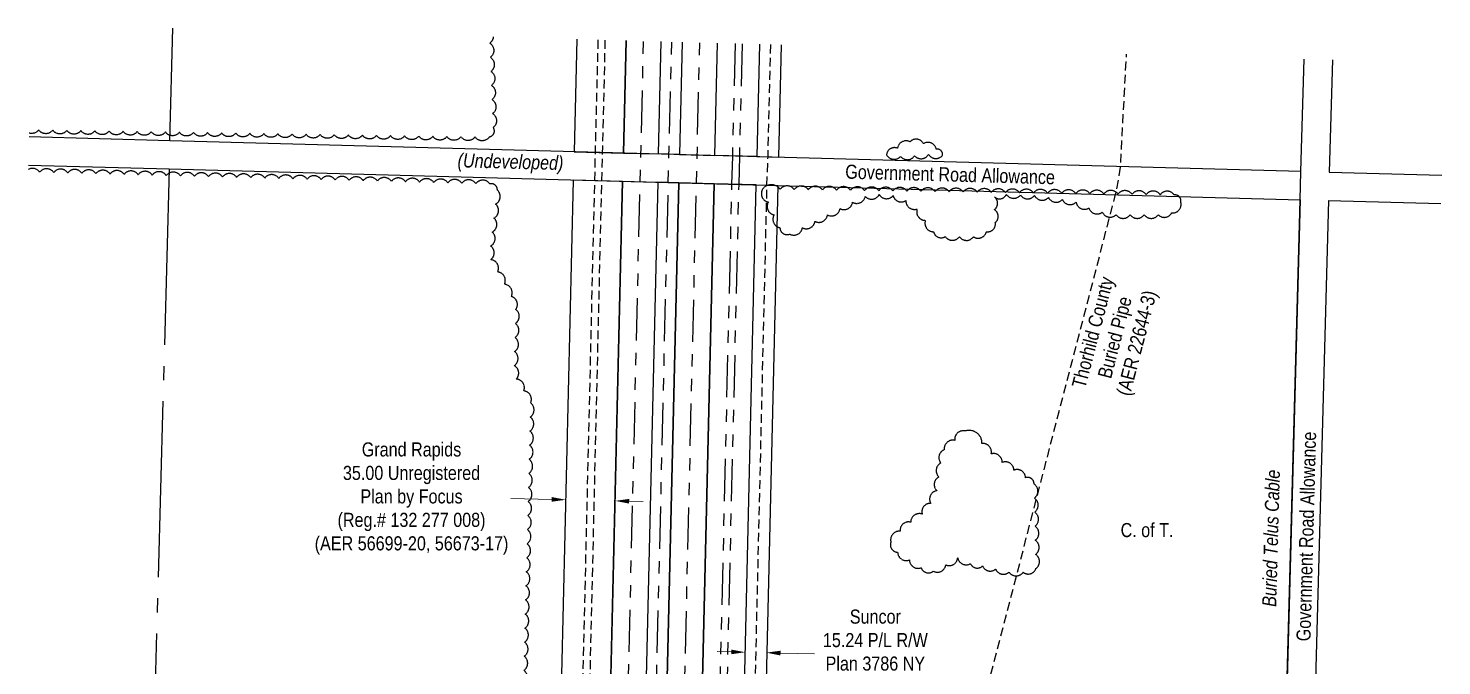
# Model space of a CAD drawing. Extents: x 372328 to 380224, y 6027017 to 6031608.
# Drawn here: x 375646 to 376649, y 6027602 to 6028055 of the extents above; entities that cross this region are included whole.
import ezdxf
from ezdxf.enums import TextEntityAlignment as Align

# ---------------------------------------------------------------- set-up
doc = ezdxf.new("R2010")
doc.units = 0
doc.header["$LTSCALE"] = 5
doc.header["$PDSIZE"] = 0.5
for name, pattern in [('0', [1, 1, 0]), ('foc-DRILLPATH', [14.75, 6, -1.75, 1.75, -1.75, 1.75, -1.75]), ('foc-QUARTERLINE', [33, 25, -3, 2, -3]), ('UG_PIPE', [1.875, 1.25, -0.625])]:
    doc.linetypes.add(name, pattern=pattern)
doc.layers.get('Defpoints').update_dxf_attribs({"color": 9})
for name, color, linetype in [('AS-PIPE-UG', 44, 'UG_PIPE'), ('AS-PIPE-UG-T', 44, 'Continuous'), ('AS-TELUS', 224, 'foc-TEL'), ('F-RW', 190, 'Continuous'), ('L-ROAD-T', 7, 'Continuous'), ('L-SEC', 7, 'Continuous'), ('L-SECQ', 8, 'foc-QUARTERLINE'), ('L-TITLEDB-T', 4, 'Continuous'), ('P-PDRILLPATH', 12, 'foc-DRILLPATH'), ('P-PROPOSED-T', 10, 'Continuous'), ('T-BUSH', 110, '0')]:
    doc.layers.add(name, color=color, linetype=linetype)
doc.layers.add('F-RW-T', color=190, linetype='Continuous', lineweight=9)
doc.layers.add('T-TEXT', color=48, linetype='Continuous', lineweight=18)
doc.styles.add('80CG', font='ARIALN.TTF', dxfattribs={"height": 10})
doc.styles.add('80L', font='ARIALN.TTF', dxfattribs={"height": 10})
doc.styles.add('80LS', font='ARIALNI.TTF', dxfattribs={"height": 10})
doc.styles.add('foc-LtypeFont', font='ARIALN.TTF', dxfattribs={"height": 7.35})
doc.linetypes.add('foc-TEL', pattern='A,2,-1,["T",foc-LtypeFont,S=0.2,R=0,X=-0.425,Y=-0.75],-1.24,8', length=12.24)
doc.linetypes.add('foc-TEL-NOLINE', pattern='A,0,-2,["T",foc-LtypeFont,S=0.2,R=0,X=-0.425,Y=-0.75],-10.24', length=12.24)
doc.dimstyles.new('Compass 5 000', dxfattribs={"dimscale": 5, "dimtxt": 9, "dimasz": 2, "dimexe": 0.2, "dimexo": 0.0625, "dimgap": 0.5, "dimtad": 0, "dimtih": 1, "dimtoh": 1, "dimzin": 0, "dimdsep": 46, "dimtxsty": '80CG', "dimcen": 0.1, "dimse1": 1, "dimse2": 1, "dimclrd": 256, "dimclrt": 256, "dimaunit": 1, "dimadec": 4, "dimazin": 0, "dimtfac": 0.06, "dimtofl": 0, "dimtmove": 0, "dimatfit": 1, "dimfxl": 0.2, "dimtolj": 1, "dimtzin": 0, "dimlwd": -1, "dimarcsym": 0})

# ---------------------------------------------------------------- blocks, each defined once
blk = doc.blocks.new('*D426')
at = {"layer": 'Defpoints', "color": 0, "transparency": 16777216}
for p in [(376128.5, 6027769.6), (376158.5, 6027768.9), (376148.7, 6027350.6)]:
    blk.add_point(p, dxfattribs=at)
at = {"layer": 'P-PROPOSED-T', "color": 240, "transparency": 16777216}
for p, q in [((376108.7, 6027351.5), (376098.7, 6027351.7)), ((376158.7, 6027350.3), (376186.5, 6027349.7))]:
    blk.add_line(p, q, dxfattribs=at)
for points in [[(376108.8, 6027353.2), (376108.7, 6027349.8), (376118.7, 6027351.3)], [(376158.7, 6027352), (376158.7, 6027348.7), (376148.7, 6027350.6)]]:
    blk.add_solid(points, dxfattribs=at)
at = {"layer": 'P-PROPOSED-T', "color": 240, "transparency": 16777216, "insert": (376258.3, 6027349.7), "char_height": 10, "attachment_point": 5, "style": '80CG'}
blk.add_mtext('\\A1;Inter Pipeline (Corridor) Inc.\\PInter Pipeline Polaris Inc.\\P30.00 P/L R/W\\PPlan 022 2115\\P(AER 33527-1)\\P(AER 33528-2)', dxfattribs=at)
blk = doc.blocks.new('*D427')
at = {"layer": 'Defpoints', "color": 0, "transparency": 16777216}
for p in [(376156.8, 6027693.8), (376171.8, 6027693.4), (376169.8, 6027611.3)]:
    blk.add_point(p, dxfattribs=at)
at = {"layer": 'F-RW-T', "transparency": 16777216}
for p, q in [((376144.8, 6027611.8), (376134.8, 6027612.1)), ((376179.8, 6027611), (376204, 6027610.4))]:
    blk.add_line(p, q, dxfattribs=at)
for points in [[(376144.9, 6027613.5), (376144.8, 6027610.2), (376154.8, 6027611.6)], [(376179.9, 6027612.7), (376179.8, 6027609.3), (376169.8, 6027611.3)]]:
    blk.add_solid(points, dxfattribs=at)
at = {"layer": 'F-RW-T', "transparency": 16777216, "insert": (376247.2, 6027610.4), "char_height": 10, "width": 482.032, "attachment_point": 5, "style": '80CG'}
blk.add_mtext('\\A1;Suncor\\P15.24 P/L R/W\\PPlan 3786 NY\\P(AER 3907-143)', dxfattribs=at)
blk = doc.blocks.new('*D430')
at = {"layer": 'Defpoints', "color": 0, "transparency": 16777216}
for p in [(376027.4, 6027719.9), (376026, 6027659), (376060.9, 6027658.2)]:
    blk.add_point(p, dxfattribs=at)
at = {"layer": 'F-RW-T', "transparency": 16777216}
for p, q in [((376017.4, 6027720.1), (375988.4, 6027720.8)), ((376072.4, 6027718.8), (376082.4, 6027718.6))]:
    blk.add_line(p, q, dxfattribs=at)
for points in [[(376017.4, 6027721.8), (376017.3, 6027718.5), (376027.4, 6027719.9)], [(376072.4, 6027720.5), (376072.3, 6027717.2), (376062.4, 6027719.1)]]:
    blk.add_solid(points, dxfattribs=at)
at = {"layer": 'F-RW-T', "transparency": 16777216, "insert": (375917.8, 6027720.8), "char_height": 10, "attachment_point": 5, "style": '80CG'}
blk.add_mtext('\\A1;Grand Rapids\\P35.00 Unregistered\\PPlan by Focus\\P(Reg.# 132 277 008)\\P(AER 56699-20, 56673-17)', dxfattribs=at)

msp = doc.modelspace()

# ---------------------------------------------------------------- linework, layer by layer
at = {"layer": 'AS-PIPE-UG', "flags": 128}
for points in [[(376050.198, 6028046.503), (376047.709, 6027946.534), (376028.816, 6027142.579), (376026.223, 6027022.833)], [(376055.195, 6028046.379), (376052.706, 6027946.413), (376033.813, 6027142.467), (376031.22, 6027022.701)], [(376172.644, 6028043.193), (376170.748, 6027963.384), (376170.007, 6027943.285), (376151.128, 6027139.919), (376149.533, 6027066.239), (376150.85, 6027019.548)], [(376303.339, 6027496.17), (376418.613, 6027939.943), (376421.314, 6027956.406), (376425.546, 6028036.342)]]:
    msp.add_lwpolyline(points, dxfattribs=at)
at = {"layer": 'AS-TELUS', "linetype": 'foc-TEL-NOLINE', "flags": 128}
msp.add_lwpolyline([(376524.312, 6027029.703), (376548.917, 6027932.939), (376549.465, 6027953.042), (376551.641, 6028032.913)], dxfattribs=at)
at = {"layer": 'F-RW', "flags": 128}
for points in [[(376035.209, 6028046.957), (376033.321, 6027967.089), (376068.298, 6027966.152), (376070.185, 6028046.006)], [(376070.185, 6028046.006), (376068.298, 6027966.152), (376093.281, 6027965.471), (376095.168, 6028045.326)], [(376110.068, 6028044.921), (376108.17, 6027965.066), (376093.281, 6027965.471), (376095.168, 6028045.326)], [(376110.068, 6028044.921), (376108.17, 6027965.066), (376133.153, 6027964.385), (376135.05, 6028044.242)], [(376165.03, 6028043.426), (376163.132, 6027963.568), (376133.153, 6027964.385), (376135.05, 6028044.242)], [(376165.03, 6028043.426), (376163.132, 6027963.568), (376178.602, 6027963.147), (376180.499, 6028043.007)], [(376011.233, 6027023.228), (376013.825, 6027142.918), (376023.283, 6027545.406), (376032.72, 6027946.984), (376032.721, 6027947.003), (376067.696, 6027946.05), (376058.262, 6027544.584), (376048.805, 6027142.128), (376046.21, 6027022.306)], [(376046.21, 6027022.306), (376048.805, 6027142.128), (376067.696, 6027946.05), (376092.679, 6027945.369), (376073.79, 6027141.564), (376071.194, 6027021.648)], [(376086.184, 6027021.253), (376088.784, 6027141.327), (376107.669, 6027944.961), (376092.679, 6027945.369), (376073.79, 6027141.564), (376071.194, 6027021.648)], [(376111.168, 6027020.594), (376113.77, 6027140.763), (376132.652, 6027944.28), (376107.669, 6027944.961), (376088.784, 6027141.327), (376086.184, 6027021.253)], [(376141.148, 6027019.804), (376143.752, 6027140.086), (376162.631, 6027943.464), (376132.652, 6027944.28), (376113.77, 6027140.763), (376111.168, 6027020.594)], [(376143.464, 6027019.743), (376142.153, 6027066.215), (376143.752, 6027140.086), (376162.631, 6027943.464), (376177.861, 6027943.049), (376158.985, 6027139.305), (376158.782, 6027130.432), (376157.393, 6027066.265), (376158.716, 6027019.354)]]:
    msp.add_lwpolyline(points, dxfattribs=at)
at = {"layer": 'L-SEC', "flags": 128}
for points in [[(376549.465, 6027953.042), (376551.641, 6028032.913)], [(376571.744, 6028032.367), (376569.569, 6027952.535)], [(375746.189, 6027974.929), (375646.251, 6027977.631)], [(376549.465, 6027953.042), (375746.189, 6027974.929)], [(375645.711, 6027957.527), (375745.644, 6027954.825)], [(375745.644, 6027954.825), (376548.917, 6027932.939)], [(376569.569, 6027952.535), (376649.412, 6027950.52)], [(376548.917, 6027932.939), (376527.049, 6027129.545)], [(376569.021, 6027932.431), (376547.153, 6027129.014)], [(376569.021, 6027932.431), (376648.864, 6027930.416)]]:
    msp.add_lwpolyline(points, dxfattribs=at)
at = {"layer": 'L-SECQ', "flags": 128}
for points in [[(375746.189, 6027974.929), (375748.354, 6028054.757)], [(375745.644, 6027954.825), (375724.855, 6027180.819)]]:
    msp.add_lwpolyline(points, dxfattribs=at)
at = {"layer": 'P-PDRILLPATH', "flags": 128}
for points in [[(376058.702, 6027021.977), (376061.3, 6027141.947), (376070.75, 6027544.078), (376080.183, 6027945.513), (376082.582, 6028045.501)], [(376078.689, 6027021.45), (376081.288, 6027141.496), (376090.738, 6027543.608), (376100.171, 6027945.044), (376102.57, 6028045.021)], [(376098.676, 6027020.923), (376101.277, 6027141.045), (376110.726, 6027543.138), (376120.159, 6027944.574), (376122.558, 6028044.541)], [(376147.54, 6028043.842), (376145.643, 6027963.994), (376145.142, 6027943.887), (376135.709, 6027542.453), (376126.254, 6027140.104), (376123.659, 6027020.265)], [(376152.537, 6028043.723), (376150.64, 6027963.872), (376150.139, 6027943.766), (376140.706, 6027542.336), (376131.251, 6027139.991), (376128.656, 6027020.133)]]:
    msp.add_lwpolyline(points, dxfattribs=at)
at = {"layer": 'T-BUSH', "flags": 128}
for points in [[(375975.812, 6028048.572, -0.21683645), (375973.417, 6028044.121, -0.52056705), (375973.808, 6028034.132, -0.52056705), (375974.199, 6028024.143, -0.52056705), (375974.59, 6028014.153, -0.52056705), (375974.981, 6028004.164, -0.52056705), (375975.372, 6027994.175, -0.52056705), (375975.763, 6027984.186, -0.52056705), (375972.887, 6027977.39, -0.52056705), (375962.891, 6027977.552, -0.52056705), (375952.896, 6027977.714, -0.52056705), (375942.9, 6027977.876, -0.52056705), (375932.905, 6027978.038, -0.52056705), (375922.909, 6027978.2, -0.52056705), (375912.914, 6027978.362, -0.52056705), (375902.918, 6027978.524, -0.52056705), (375892.923, 6027978.686, -0.52056705), (375882.927, 6027978.848, -0.52056705), (375872.932, 6027979.01, -0.52056705), (375862.936, 6027979.172, -0.52056705), (375852.941, 6027979.334, -0.52056705), (375842.945, 6027979.496, -0.52056705), (375832.95, 6027979.658, -0.52056705), (375822.955, 6027979.82, -0.52056705), (375812.959, 6027979.982, -0.52056705), (375802.964, 6027980.144, -0.52056705), (375792.968, 6027980.306, -0.52056705), (375782.973, 6027980.468, -0.52056705), (375772.977, 6027980.63, -0.52056705), (375762.982, 6027980.792, -0.52056705), (375752.986, 6027980.954, -0.52056705), (375742.991, 6027981.116, -0.52056705), (375732.995, 6027981.278, -0.52056705), (375723, 6027981.44, -0.52056705), (375713.004, 6027981.602, -0.52056705), (375703.009, 6027981.765, -0.52056705), (375693.013, 6027981.927, -0.52056705), (375683.018, 6027982.089, -0.52056705), (375673.022, 6027982.251, -0.52056705), (375663.027, 6027982.413, -0.52056705), (375653.031, 6027982.575, -0.31963631), (375646.323, 6027980.315, -0.31963631)], [(375886.644, 6027151.682, 0.52056705), (375894.47, 6027157.902, 0.52056705), (375902.296, 6027164.122, 0.52056705), (375910.122, 6027170.342, 0.52056705), (375917.948, 6027176.562, 0.52056705), (375925.774, 6027182.782, 0.52056705), (375933.6, 6027189.002, 0.52056705), (375940.874, 6027195.687, 0.52056705), (375945.683, 6027204.452, 0.52056705), (375950.491, 6027213.216, 0.52056705), (375958.798, 6027218.395, 0.52056705), (375967.678, 6027222.986, 0.52056705), (375972.557, 6027231.179, 0.52056705), (375976.192, 6027240.492, 0.52056705), (375979.735, 6027249.83, 0.52056705), (375981.551, 6027259.661, 0.52056705), (375983.367, 6027269.491, 0.52056705), (375985.183, 6027279.322, 0.52056705), (375986.998, 6027289.152, 0.52056705), (375988.204, 6027299.072, 0.52056705), (375989.262, 6027309.012, 0.52056705), (375990.32, 6027318.953, 0.52056705), (375990.762, 6027328.934, 0.52056705), (375991.014, 6027338.928, 0.52056705), (375991.266, 6027348.921, 0.52056705), (375991.518, 6027358.915, 0.52056705), (375991.77, 6027368.908, 0.52056705), (375992.022, 6027378.902, 0.52056705), (375992.274, 6027388.896, 0.52056705), (375992.526, 6027398.889, 0.52056705), (375992.778, 6027408.883, 0.52056705), (375993.03, 6027418.877, 0.52056705), (375993.282, 6027428.87, 0.52056705), (375993.534, 6027438.864, 0.52056705), (375993.786, 6027448.857, 0.52056705), (375994.038, 6027458.851, 0.52056705), (375994.29, 6027468.845, 0.52056705), (375994.542, 6027478.838, 0.52056705), (375994.794, 6027488.832, 0.52056705), (375995.046, 6027498.826, 0.52056705), (375995.298, 6027508.819, 0.52056705), (375995.549, 6027518.813, 0.52056705), (375995.801, 6027528.806, 0.52056705), (375996.053, 6027538.8, 0.52056705), (375996.305, 6027548.794, 0.52056705), (375996.557, 6027558.787, 0.52056705), (375996.809, 6027568.781, 0.52056705), (375997.061, 6027578.775, 0.52056705), (375997.313, 6027588.768, 0.52056705), (375997.565, 6027598.762, 0.52056705), (375997.817, 6027608.755, 0.52056705), (375998.069, 6027618.749, 0.52056705), (375998.321, 6027628.743, 0.52056705), (375998.573, 6027638.736, 0.52056705), (375998.825, 6027648.73, 0.52056705), (375999.077, 6027658.724, 0.52056705), (375999.329, 6027668.717, 0.52056705), (375999.581, 6027678.711, 0.52056705), (375999.833, 6027688.704, 0.52056705), (376000.085, 6027698.698, 0.52056705), (376000.337, 6027708.692, 0.52056705), (376000.589, 6027718.685, 0.52056705), (376000.841, 6027728.679, 0.52056705), (376001.093, 6027738.673, 0.52056705), (376001.345, 6027748.666, 0.52056705), (376001.597, 6027758.66, 0.52056705), (376001.849, 6027768.653, 0.52056705), (376002.101, 6027778.647, 0.52056705), (376002.353, 6027788.641, 0.52056705), (375997.512, 6027797.208, 0.52056705), (375992.106, 6027805.618, 0.52056705), (375990.705, 6027815.139, 0.52056705), (375990.998, 6027825.132, 0.52056705), (375991.291, 6027835.124, 0.52056705), (375991.584, 6027845.117, 0.52056705), (375991.877, 6027855.109, 0.52056705), (375988.676, 6027864.247, 0.52056705), (375983.805, 6027872.977, 0.52056705), (375978.934, 6027881.707, 0.52056705), (375974.063, 6027890.437, 0.52056705), (375973.959, 6027900.106, 0.52056705), (375975.156, 6027910.031, 0.52056705), (375976.352, 6027919.956, 0.52056705), (375977.549, 6027929.881, 0.52056705), (375978.745, 6027939.806, 0.52056705), (375973.497, 6027944.165, 0.52056705), (375963.504, 6027944.427, 0.52056705), (375953.51, 6027944.688, 0.52056705), (375943.517, 6027944.95, 0.52056705), (375933.524, 6027945.211, 0.52056705), (375923.53, 6027945.473, 0.52056705), (375913.537, 6027945.734, 0.52056705), (375903.543, 6027945.996, 0.52056705), (375893.55, 6027946.257, 0.52056705), (375883.557, 6027946.519, 0.52056705), (375873.563, 6027946.78, 0.52056705), (375863.57, 6027947.042, 0.52056705), (375853.576, 6027947.303, 0.52056705), (375843.583, 6027947.565, 0.52056705), (375833.59, 6027947.826, 0.52056705), (375823.596, 6027948.088, 0.52056705), (375813.603, 6027948.349, 0.52056705), (375803.61, 6027948.61, 0.52056705), (375793.616, 6027948.872, 0.52056705), (375783.623, 6027949.133, 0.52056705), (375773.629, 6027949.395, 0.52056705), (375763.636, 6027949.656, 0.52056705), (375753.643, 6027949.918, 0.52056705), (375743.649, 6027950.179, 0.52056705), (375733.656, 6027950.441, 0.52056705), (375723.663, 6027950.702, 0.52056705), (375713.669, 6027950.964, 0.52056705), (375703.676, 6027951.225, 0.52056705), (375693.682, 6027951.487, 0.52056705), (375683.689, 6027951.748, 0.52056705), (375673.696, 6027952.01, 0.52056705), (375663.702, 6027952.271, 0.52056705), (375653.709, 6027952.533, 0.3931518), (375645.63, 6027954.483, 0.3931518)]]:
    msp.add_lwpolyline(points, format="xyb", dxfattribs=at)
for points in [[(376255.182, 6027964.802, 0.52056705), (376265.13, 6027963.807, 0.52056705), (376275.042, 6027964.2, 0.52056705), (376284.947, 6027965.207, 0.52056705), (376294.923, 6027964.551, 0.52056705), (376290.487, 6027968.875, 0.52056705), (376281.356, 6027972.834, 0.52056705), (376271.792, 6027974.122, 0.52056705), (376262.925, 6027969.506, 0.52056705)], [(376167.079, 6027940.438, 0.52056705), (376171.194, 6027931.327, 0.52056705), (376175.308, 6027922.216, 0.52056705), (376179.423, 6027913.106, 0.52056705), (376186.456, 6027908.544, 0.52056705), (376195.364, 6027913.079, 0.52056705), (376204.273, 6027917.615, 0.52056705), (376213.182, 6027922.15, 0.52056705), (376222.091, 6027926.685, 0.52056705), (376230.999, 6027931.221, 0.52056705), (376240.04, 6027935.335, 0.52056705), (376249.947, 6027936.668, 0.52056705), (376259.837, 6027935.928, 0.52056705), (376268.865, 6027932.386, 0.52056705), (376276.864, 6027926.389, 0.52056705), (376282.767, 6027918.342, 0.52056705), (376288.588, 6027910.215, 0.52056705), (376296.869, 6027906.825, 0.52056705), (376306.865, 6027906.74, 0.52056705), (376316.862, 6027906.655, 0.52056705), (376326.066, 6027910.269, 0.52056705), (376332.378, 6027916.72, 0.52056705), (376331.67, 6027925.955, 0.52056705), (376331.69, 6027935.076, 0.52056705), (376340.235, 6027936.773, 0.52056705), (376350.224, 6027936.382, 0.52056705), (376360.213, 6027935.985, 0.52056705), (376370.106, 6027934.546, 0.52056705), (376379.998, 6027933.108, 0.52056705), (376389.75, 6027931.188, 0.52056705), (376398.852, 6027927.055, 0.52056705), (376408.361, 6027924.148, 0.52056705), (376418.163, 6027922.33, 0.52056705), (376428.16, 6027922.33, 0.52056705), (376438.156, 6027922.33, 0.52056705), (376448.153, 6027922.33, 0.52056705), (376457.565, 6027923.616, 0.52056705), (376464.126, 6027931.158, 0.52056705), (376459.49, 6027936.367, 0.52056705), (376449.494, 6027936.508, 0.52056705), (376439.498, 6027936.649, 0.52056705), (376429.503, 6027936.79, 0.52056705), (376419.507, 6027936.931, 0.52056705), (376409.511, 6027937.072, 0.52056705), (376399.515, 6027937.213, 0.52056705), (376389.519, 6027937.354, 0.52056705), (376379.524, 6027937.495, 0.52056705), (376369.528, 6027937.636, 0.52056705), (376359.532, 6027937.777, 0.52056705), (376349.536, 6027937.918, 0.52056705), (376339.54, 6027938.059, 0.52056705), (376329.545, 6027938.199, 0.52056705), (376319.549, 6027938.34, 0.52056705), (376309.553, 6027938.481, 0.52056705), (376299.557, 6027938.622, 0.52056705), (376289.561, 6027938.763, 0.52056705), (376279.566, 6027938.904, 0.52056705), (376269.57, 6027939.045, 0.52056705), (376259.574, 6027939.186, 0.52056705), (376249.578, 6027939.327, 0.52056705), (376239.582, 6027939.468, 0.52056705), (376229.587, 6027939.609, 0.52056705), (376219.591, 6027939.75, 0.52056705), (376209.595, 6027939.891, 0.52056705), (376199.599, 6027940.032, 0.52056705), (376189.603, 6027940.173, 0.52056705), (376179.607, 6027940.314, 0.52056705)], [(376311.057, 6027768.745, 0.52056705), (376303.601, 6027762.085, 0.52056705), (376296.145, 6027755.426, 0.52056705), (376293.708, 6027746.015, 0.52056705), (376292.34, 6027736.121, 0.52056705), (376290.824, 6027726.356, 0.52056705), (376286.489, 6027717.355, 0.52056705), (376280.491, 6027709.691, 0.52056705), (376272.307, 6027703.949, 0.52056705), (376264.746, 6027697.521, 0.52056705), (376258.224, 6027689.945, 0.52056705), (376263.037, 6027682.62, 0.52056705), (376271.385, 6027677.121, 0.52056705), (376279.733, 6027671.621, 0.52056705), (376288.321, 6027669.165, 0.52056705), (376297.264, 6027673.588, 0.52056705), (376305.667, 6027678.769, 0.52056705), (376314.703, 6027674.491, 0.52056705), (376323.375, 6027672.938, 0.52056705), (376332.61, 6027670.689, 0.52056705), (376342.11, 6027668.482, 0.52056705), (376352.106, 6027668.398, 0.52056705), (376361.245, 6027671.137, 0.52056705), (376361.022, 6027681.131, 0.52056705), (376360.799, 6027691.126, 0.52056705), (376360.575, 6027701.12, 0.52056705), (376360.352, 6027711.114, 0.52056705), (376360.129, 6027721.109, 0.52056705), (376359.906, 6027731.103, 0.52056705), (376353.877, 6027735.545, 0.52056705), (376345.638, 6027740.944, 0.52056705), (376337.245, 6027746.372, 0.52056705), (376329.432, 6027752.411, 0.52056705), (376322.899, 6027759.854, 0.52056705)]]:
    msp.add_lwpolyline(points, format="xyb", close=True, dxfattribs=at)

# ---------------------------------------------------------------- texts
at = {"layer": 'AS-PIPE-UG-T', "insert": (376386.469, 6027800.773), "char_height": 9.9968, "width": 80.83811, "attachment_point": 1, "rotation": 75.438711, "line_spacing_factor": 0.961801, "style": '80L'}
msp.add_mtext('\\pi0.19319;Thorhild County\\P\\pi11.48902;Buried Pipe\\P\\pi2.92423;(AER 22644-3)', dxfattribs=at)
at = {"layer": 'AS-TELUS', "linetype": 'foc-TEL-NOLINE', "style": '80LS'}
msp.add_text('Buried Telus Cable', height=9.9968, rotation=88.440825, dxfattribs=at).set_placement((376528.204, 6027692.56), align=Align.MIDDLE_CENTER)
at = {"layer": 'L-ROAD-T', "style": '80L'}
for rotation, p in [(358.439314, (376300.289, 6027950.938)), (88.440825, (376553.224, 6027693.838))]:
    msp.add_text('Government Road Allowance', height=9.9968, rotation=rotation, dxfattribs=at).set_placement(p, align=Align.MIDDLE_CENTER)
at = {"layer": 'L-TITLEDB-T', "insert": (376421.041, 6027703.367), "char_height": 9.9968, "width": 36.6708, "attachment_point": 1, "line_spacing_factor": 0.961801, "style": '80L'}
msp.add_mtext('\\pi0.32275;C. of T.', dxfattribs=at)
at = {"layer": 'T-TEXT', "style": '80LS'}
msp.add_text('(Undeveloped)', height=9.9968, rotation=358.439314, dxfattribs=at).set_placement((375988.112, 6027960.045), align=Align.MIDDLE_CENTER)

# ---------------------------------------------------------------- dimensions: what is measured, and where the dimension line sits
at = {"layer": 'F-RW-T'}
for base, p1, p2, angle, text, picture, middle in [((376027.383, 6027719.887), (376060.932, 6027658.185), (376025.953, 6027659.007), 178.653818, 'Grand Rapids\\P35.00 Unregistered\\PPlan by Focus\\P(Reg.# 132 277 008)\\P(AER 56699-20, 56673-17)', '*D430', (375917.816, 6027720.803)), ((376169.824, 6027611.251), (376156.764, 6027693.795), (376171.755, 6027693.443), 358.653818, 'Suncor\\P15.24 P/L R/W\\PPlan 3786 NY\\P(AER 3907-143)', '*D427', (376247.176, 6027610.448))]:
    dim = msp.add_linear_dim(base=base, p1=p1, p2=p2, angle=angle, text=text, dimstyle='Compass 5 000', dxfattribs=at)
    dim.commit()
    dim.dimension.update_dxf_attribs({"geometry": picture, "text_midpoint": middle, "dimtype": 161})
at = {"layer": 'P-PROPOSED-T'}
dim = msp.add_linear_dim(base=(376148.699, 6027350.566), p1=(376128.548, 6027769.624), p2=(376158.53, 6027768.919), angle=358.653818, text='Inter Pipeline (Corridor) Inc.\\PInter Pipeline Polaris Inc.\\P30.00 P/L R/W\\PPlan 022 2115\\P(AER 33527-1)\\P(AER 33528-2)', dimstyle='Compass 5 000', override={"dimclrd": 240, "dimclrt": 240}, dxfattribs=at)
dim.commit()
dim.dimension.update_dxf_attribs({"geometry": '*D426', "text_midpoint": (376258.338, 6027349.677), "dimtype": 161})

doc.saveas('drawing.dxf')
